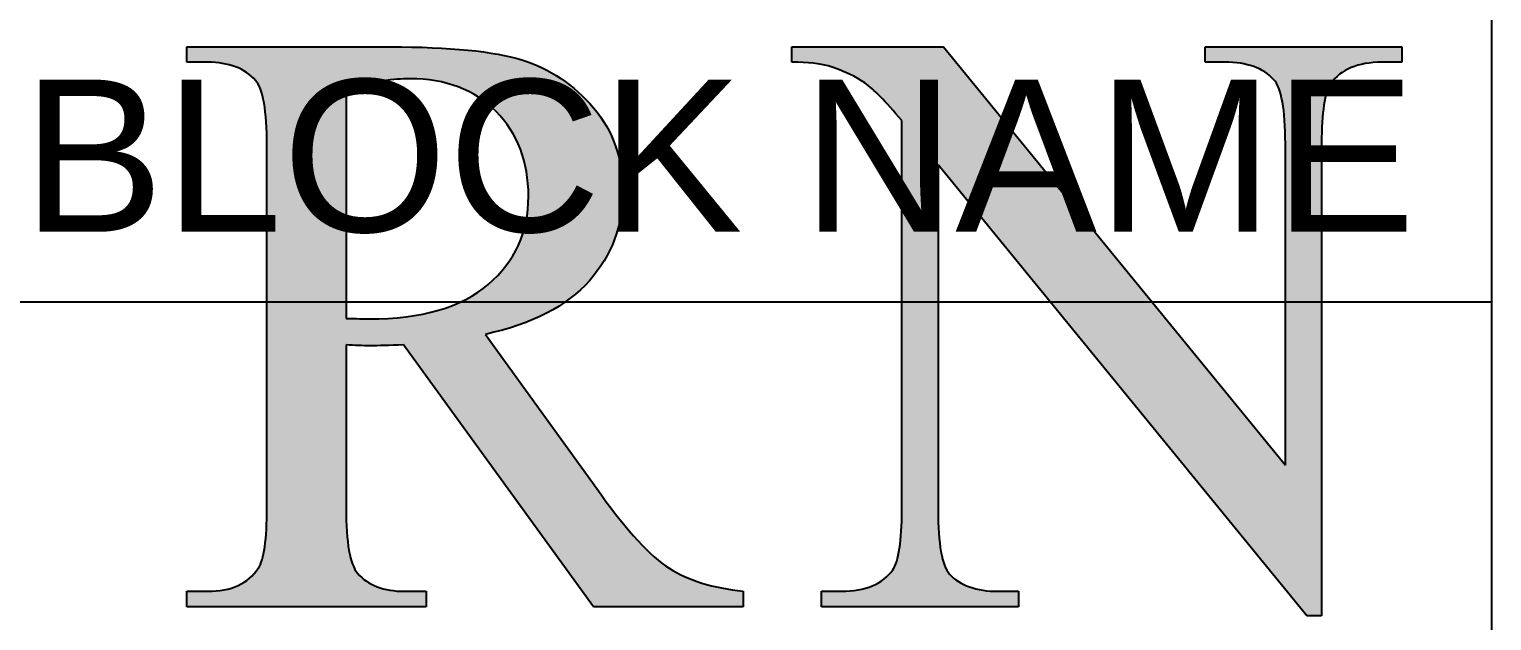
# Model space of a CAD drawing. Header units: millimetres. Extents: x -195 to 512, y -13 to 520.
# Drawn here: x 280.76 to 304.8, y 45.56 to 55.27 of the extents above; entities that cross this region are included whole.
import ezdxf

# ---------------------------------------------------------------- set-up
doc = ezdxf.new("R2010")
doc.units = ezdxf.units.MM
doc.header["$LTSCALE"] = 48
doc.linetypes.add('DASHEDX2', pattern=[1.5, 1, -0.5])
doc.layers.add('G-Anno-Nplt', color=5, linetype='Continuous', plot=False)
doc.layers.add('G-Anno-RAMSA', color=5, linetype='Continuous')
doc.styles.add('Sans', font='swissl.ttf')

# ---------------------------------------------------------------- blocks, each defined once
blk = doc.blocks.new('*U25')
h = blk.add_hatch(color=0)
edge = h.paths.add_edge_path(flags=16)
edge.add_spline(control_points=[(1.32122, 0.65411), (1.32122, 0.65411), (1.32122, 0.5048), (1.32122, 0.5048)], knot_values=[7, 7, 7, 7, 8, 8, 8, 8], degree=3, periodic=0)
edge.add_spline(control_points=[(1.32122, 0.5048), (1.32456, 0.5048), (1.32746, 0.50475), (1.32993, 0.50467), (1.3324, 0.50458), (1.33442, 0.50453), (1.33601, 0.50453), (1.37016, 0.50453), (1.3959, 0.51198), (1.41324, 0.52686)], knot_values=[0, 0, 0, 0, 1, 1, 1, 2, 2, 2, 3, 3, 3, 3], degree=3, periodic=0)
edge.add_spline(control_points=[(1.41324, 0.52686), (1.43057, 0.54175), (1.43924, 0.56072), (1.43924, 0.58376), (1.43924, 0.60627), (1.43225, 0.62457), (1.41825, 0.63865), (1.40425, 0.65274), (1.38573, 0.65979), (1.36267, 0.65979), (1.35246, 0.65979), (1.33864, 0.65789), (1.32122, 0.65411)], knot_values=[3, 3, 3, 3, 4, 4, 4, 5, 5, 5, 6, 6, 6, 7, 7, 7, 7], degree=3, periodic=0)
edge = h.paths.add_edge_path()
edge.add_spline(control_points=[(1.5782, 0.32847), (1.5782, 0.32847), (1.5782, 0.31852), (1.5782, 0.31852)], knot_values=[29, 29, 29, 29, 30, 30, 30, 30], degree=3, periodic=0)
edge.add_spline(control_points=[(1.5782, 0.31852), (1.5782, 0.31852), (1.48123, 0.31852), (1.48123, 0.31852)], knot_values=[0, 0, 0, 0, 1, 1, 1, 1], degree=3, periodic=0)
edge.add_spline(control_points=[(1.48123, 0.31852), (1.48123, 0.31852), (1.35828, 0.48774), (1.35828, 0.48774)], knot_values=[1, 1, 1, 1, 2, 2, 2, 2], degree=3, periodic=0)
edge.add_spline(control_points=[(1.35828, 0.48774), (1.3494, 0.48738), (1.34218, 0.4872), (1.33662, 0.4872), (1.33435, 0.4872), (1.33192, 0.48725), (1.32931, 0.48734), (1.3267, 0.48742), (1.324, 0.48756), (1.32122, 0.48774)], knot_values=[2, 2, 2, 2, 3, 3, 3, 4, 4, 4, 5, 5, 5, 5], degree=3, periodic=0)
edge.add_spline(control_points=[(1.32122, 0.48774), (1.32122, 0.48774), (1.32122, 0.38251), (1.32122, 0.38251)], knot_values=[5, 5, 5, 5, 6, 6, 6, 6], degree=3, periodic=0)
edge.add_spline(control_points=[(1.32122, 0.38251), (1.32122, 0.35979), (1.3237, 0.34568), (1.32867, 0.34018)], knot_values=[6, 6, 6, 6, 7, 7, 7, 7], degree=3, periodic=0)
edge.add_spline(control_points=[(1.32867, 0.34018), (1.33541, 0.33237), (1.34553, 0.32847), (1.35901, 0.32847)], knot_values=[7, 7, 7, 7, 8, 8, 8, 8], degree=3, periodic=0)
edge.add_spline(control_points=[(1.35901, 0.32847), (1.35901, 0.32847), (1.37312, 0.32847), (1.37312, 0.32847)], knot_values=[8, 8, 8, 8, 9, 9, 9, 9], degree=3, periodic=0)
edge.add_spline(control_points=[(1.37312, 0.32847), (1.37312, 0.32847), (1.37312, 0.31852), (1.37312, 0.31852)], knot_values=[9, 9, 9, 9, 10, 10, 10, 10], degree=3, periodic=0)
edge.add_spline(control_points=[(1.37312, 0.31852), (1.37312, 0.31852), (1.21813, 0.31852), (1.21813, 0.31852)], knot_values=[10, 10, 10, 10, 11, 11, 11, 11], degree=3, periodic=0)
edge.add_spline(control_points=[(1.21813, 0.31852), (1.21813, 0.31852), (1.21813, 0.32847), (1.21813, 0.32847)], knot_values=[11, 11, 11, 11, 12, 12, 12, 12], degree=3, periodic=0)
edge.add_spline(control_points=[(1.21813, 0.32847), (1.21813, 0.32847), (1.2317, 0.32847), (1.2317, 0.32847)], knot_values=[12, 12, 12, 12, 13, 13, 13, 13], degree=3, periodic=0)
edge.add_spline(control_points=[(1.2317, 0.32847), (1.24696, 0.32847), (1.25787, 0.33344), (1.26444, 0.34338)], knot_values=[13, 13, 13, 13, 14, 14, 14, 14], degree=3, periodic=0)
edge.add_spline(control_points=[(1.26444, 0.34338), (1.26816, 0.34888), (1.27003, 0.36192), (1.27003, 0.38251)], knot_values=[14, 14, 14, 14, 15, 15, 15, 15], degree=3, periodic=0)
edge.add_spline(control_points=[(1.27003, 0.38251), (1.27003, 0.38251), (1.27003, 0.61642), (1.27003, 0.61642)], knot_values=[15, 15, 15, 15, 16, 16, 16, 16], degree=3, periodic=0)
edge.add_spline(control_points=[(1.27003, 0.61642), (1.27003, 0.63913), (1.26754, 0.65324), (1.26258, 0.65875)], knot_values=[16, 16, 16, 16, 17, 17, 17, 17], degree=3, periodic=0)
edge.add_spline(control_points=[(1.26258, 0.65875), (1.25565, 0.66655), (1.24537, 0.67046), (1.2317, 0.67046)], knot_values=[17, 17, 17, 17, 18, 18, 18, 18], degree=3, periodic=0)
edge.add_spline(control_points=[(1.2317, 0.67046), (1.2317, 0.67046), (1.21813, 0.67046), (1.21813, 0.67046)], knot_values=[18, 18, 18, 18, 19, 19, 19, 19], degree=3, periodic=0)
edge.add_spline(control_points=[(1.21813, 0.67046), (1.21813, 0.67046), (1.21813, 0.68041), (1.21813, 0.68041)], knot_values=[19, 19, 19, 19, 20, 20, 20, 20], degree=3, periodic=0)
edge.add_spline(control_points=[(1.21813, 0.68041), (1.21813, 0.68041), (1.34992, 0.68041), (1.34992, 0.68041)], knot_values=[20, 20, 20, 20, 21, 21, 21, 21], degree=3, periodic=0)
edge.add_spline(control_points=[(1.34992, 0.68041), (1.38833, 0.68041), (1.41666, 0.6776), (1.43489, 0.672)], knot_values=[21, 21, 21, 21, 22, 22, 22, 22], degree=3, periodic=0)
edge.add_spline(control_points=[(1.43489, 0.672), (1.45312, 0.66639), (1.46859, 0.65606), (1.48131, 0.64102)], knot_values=[22, 22, 22, 22, 23, 23, 23, 23], degree=3, periodic=0)
edge.add_spline(control_points=[(1.48131, 0.64102), (1.49402, 0.62598), (1.50039, 0.60804), (1.50039, 0.58721), (1.50039, 0.56496), (1.49315, 0.54564), (1.47866, 0.52926)], knot_values=[23, 23, 23, 23, 24, 24, 24, 25, 25, 25, 25], degree=3, periodic=0)
edge.add_spline(control_points=[(1.47866, 0.52926), (1.46417, 0.51288), (1.44172, 0.5013), (1.41133, 0.49455)], knot_values=[25, 25, 25, 25, 26, 26, 26, 26], degree=3, periodic=0)
edge.add_spline(control_points=[(1.41133, 0.49455), (1.41133, 0.49455), (1.48621, 0.391), (1.48621, 0.391)], knot_values=[26, 26, 26, 26, 27, 27, 27, 27], degree=3, periodic=0)
edge.add_spline(control_points=[(1.48621, 0.391), (1.50328, 0.36712), (1.51794, 0.35127), (1.53021, 0.34344)], knot_values=[27, 27, 27, 27, 28, 28, 28, 28], degree=3, periodic=0)
edge.add_spline(control_points=[(1.53021, 0.34344), (1.54247, 0.3356), (1.55847, 0.33061), (1.5782, 0.32847)], knot_values=[28, 28, 28, 28, 29, 29, 29, 29], degree=3, periodic=0)
h = blk.add_hatch(color=0)
edge = h.paths.add_edge_path()
edge.add_spline(control_points=[(1.60966, 0.67046), (1.60966, 0.67046), (1.60966, 0.68041), (1.60966, 0.68041)], knot_values=[29, 29, 29, 29, 30, 30, 30, 30], degree=3, periodic=0)
edge.add_spline(control_points=[(1.60966, 0.68041), (1.60966, 0.68041), (1.70779, 0.68041), (1.70779, 0.68041)], knot_values=[0, 0, 0, 0, 1, 1, 1, 1], degree=3, periodic=0)
edge.add_spline(control_points=[(1.70779, 0.68041), (1.70779, 0.68041), (1.92898, 0.40994), (1.92898, 0.40994)], knot_values=[1, 1, 1, 1, 2, 2, 2, 2], degree=3, periodic=0)
edge.add_spline(control_points=[(1.92898, 0.40994), (1.92898, 0.40994), (1.92898, 0.61785), (1.92898, 0.61785)], knot_values=[2, 2, 2, 2, 3, 3, 3, 3], degree=3, periodic=0)
edge.add_spline(control_points=[(1.92898, 0.61785), (1.92898, 0.63999), (1.92646, 0.65381), (1.92141, 0.65929)], knot_values=[3, 3, 3, 3, 4, 4, 4, 4], degree=3, periodic=0)
edge.add_spline(control_points=[(1.92141, 0.65929), (1.91474, 0.66674), (1.90419, 0.67046), (1.88979, 0.67046)], knot_values=[4, 4, 4, 4, 5, 5, 5, 5], degree=3, periodic=0)
edge.add_spline(control_points=[(1.88979, 0.67046), (1.88979, 0.67046), (1.87708, 0.67046), (1.87708, 0.67046)], knot_values=[5, 5, 5, 5, 6, 6, 6, 6], degree=3, periodic=0)
edge.add_spline(control_points=[(1.87708, 0.67046), (1.87708, 0.67046), (1.87708, 0.68041), (1.87708, 0.68041)], knot_values=[6, 6, 6, 6, 7, 7, 7, 7], degree=3, periodic=0)
edge.add_spline(control_points=[(1.87708, 0.68041), (1.87708, 0.68041), (2.00434, 0.68041), (2.00434, 0.68041)], knot_values=[7, 7, 7, 7, 8, 8, 8, 8], degree=3, periodic=0)
edge.add_spline(control_points=[(2.00434, 0.68041), (2.00434, 0.68041), (2.00434, 0.67046), (2.00434, 0.67046)], knot_values=[8, 8, 8, 8, 9, 9, 9, 9], degree=3, periodic=0)
edge.add_spline(control_points=[(2.00434, 0.67046), (2.00434, 0.67046), (1.99137, 0.67046), (1.99137, 0.67046)], knot_values=[9, 9, 9, 9, 10, 10, 10, 10], degree=3, periodic=0)
edge.add_spline(control_points=[(1.99137, 0.67046), (1.97586, 0.67046), (1.96487, 0.66585), (1.95839, 0.65664)], knot_values=[10, 10, 10, 10, 11, 11, 11, 11], degree=3, periodic=0)
edge.add_spline(control_points=[(1.95839, 0.65664), (1.95442, 0.65097), (1.95244, 0.63804), (1.95244, 0.61785)], knot_values=[11, 11, 11, 11, 12, 12, 12, 12], degree=3, periodic=0)
edge.add_spline(control_points=[(1.95244, 0.61785), (1.95244, 0.61785), (1.95244, 0.31266), (1.95244, 0.31266)], knot_values=[12, 12, 12, 12, 13, 13, 13, 13], degree=3, periodic=0)
edge.add_spline(control_points=[(1.95244, 0.31266), (1.95244, 0.31266), (1.94284, 0.31266), (1.94284, 0.31266)], knot_values=[13, 13, 13, 13, 14, 14, 14, 14], degree=3, periodic=0)
edge.add_spline(control_points=[(1.94284, 0.31266), (1.94284, 0.31266), (1.70431, 0.60411), (1.70431, 0.60411)], knot_values=[14, 14, 14, 14, 15, 15, 15, 15], degree=3, periodic=0)
edge.add_spline(control_points=[(1.70431, 0.60411), (1.70431, 0.60411), (1.70431, 0.38109), (1.70431, 0.38109)], knot_values=[15, 15, 15, 15, 16, 16, 16, 16], degree=3, periodic=0)
edge.add_spline(control_points=[(1.70431, 0.38109), (1.70431, 0.35894), (1.70674, 0.34513), (1.71161, 0.33964)], knot_values=[16, 16, 16, 16, 17, 17, 17, 17], degree=3, periodic=0)
edge.add_spline(control_points=[(1.71161, 0.33964), (1.71845, 0.3322), (1.72899, 0.32847), (1.74323, 0.32847)], knot_values=[17, 17, 17, 17, 18, 18, 18, 18], degree=3, periodic=0)
edge.add_spline(control_points=[(1.74323, 0.32847), (1.74323, 0.32847), (1.75621, 0.32847), (1.75621, 0.32847)], knot_values=[18, 18, 18, 18, 19, 19, 19, 19], degree=3, periodic=0)
edge.add_spline(control_points=[(1.75621, 0.32847), (1.75621, 0.32847), (1.75621, 0.31852), (1.75621, 0.31852)], knot_values=[19, 19, 19, 19, 20, 20, 20, 20], degree=3, periodic=0)
edge.add_spline(control_points=[(1.75621, 0.31852), (1.75621, 0.31852), (1.62894, 0.31852), (1.62894, 0.31852)], knot_values=[20, 20, 20, 20, 21, 21, 21, 21], degree=3, periodic=0)
edge.add_spline(control_points=[(1.62894, 0.31852), (1.62894, 0.31852), (1.62894, 0.32847), (1.62894, 0.32847)], knot_values=[21, 21, 21, 21, 22, 22, 22, 22], degree=3, periodic=0)
edge.add_spline(control_points=[(1.62894, 0.32847), (1.62894, 0.32847), (1.64165, 0.32847), (1.64165, 0.32847)], knot_values=[22, 22, 22, 22, 23, 23, 23, 23], degree=3, periodic=0)
edge.add_spline(control_points=[(1.64165, 0.32847), (1.65733, 0.32847), (1.66841, 0.33307), (1.6749, 0.34229)], knot_values=[23, 23, 23, 23, 24, 24, 24, 24], degree=3, periodic=0)
edge.add_spline(control_points=[(1.6749, 0.34229), (1.67886, 0.34796), (1.68085, 0.36089), (1.68085, 0.38109)], knot_values=[24, 24, 24, 24, 25, 25, 25, 25], degree=3, periodic=0)
edge.add_spline(control_points=[(1.68085, 0.38109), (1.68085, 0.38109), (1.68085, 0.63278), (1.68085, 0.63278)], knot_values=[25, 25, 25, 25, 26, 26, 26, 26], degree=3, periodic=0)
edge.add_spline(control_points=[(1.68085, 0.63278), (1.67036, 0.64506), (1.6624, 0.65317), (1.65698, 0.65709)], knot_values=[26, 26, 26, 26, 27, 27, 27, 27], degree=3, periodic=0)
edge.add_spline(control_points=[(1.65698, 0.65709), (1.65156, 0.661), (1.64361, 0.66466), (1.63312, 0.66805)], knot_values=[27, 27, 27, 27, 28, 28, 28, 28], degree=3, periodic=0)
edge.add_spline(control_points=[(1.63312, 0.66805), (1.62797, 0.66965), (1.62015, 0.67046), (1.60966, 0.67046)], knot_values=[28, 28, 28, 28, 29, 29, 29, 29], degree=3, periodic=0)
at = {"color": 0}
for points in [[(1.21813, 0.67046), (1.21813, 0.67046), (1.21813, 0.68041), (1.21813, 0.68041)], [(1.21813, 0.68041), (1.21813, 0.68041), (1.34992, 0.68041), (1.34992, 0.68041)], [(1.34992, 0.68041), (1.38833, 0.68041), (1.41666, 0.6776), (1.43489, 0.672)], [(1.43489, 0.672), (1.45312, 0.66639), (1.46859, 0.65606), (1.48131, 0.64102)], [(1.60966, 0.68041), (1.60966, 0.68041), (1.70779, 0.68041), (1.70779, 0.68041)], [(1.60966, 0.67046), (1.60966, 0.67046), (1.60966, 0.68041), (1.60966, 0.68041)], [(1.70779, 0.68041), (1.70779, 0.68041), (1.92898, 0.40994), (1.92898, 0.40994)], [(1.87708, 0.67046), (1.87708, 0.67046), (1.87708, 0.68041), (1.87708, 0.68041)], [(1.87708, 0.68041), (1.87708, 0.68041), (2.00434, 0.68041), (2.00434, 0.68041)], [(2.00434, 0.68041), (2.00434, 0.68041), (2.00434, 0.67046), (2.00434, 0.67046)], [(1.2317, 0.67046), (1.2317, 0.67046), (1.21813, 0.67046), (1.21813, 0.67046)], [(1.26258, 0.65875), (1.25565, 0.66655), (1.24537, 0.67046), (1.2317, 0.67046)], [(1.63312, 0.66805), (1.62797, 0.66965), (1.62015, 0.67046), (1.60966, 0.67046)], [(1.65698, 0.65709), (1.65156, 0.661), (1.64361, 0.66466), (1.63312, 0.66805)], [(1.88979, 0.67046), (1.88979, 0.67046), (1.87708, 0.67046), (1.87708, 0.67046)], [(1.92141, 0.65929), (1.91474, 0.66674), (1.90419, 0.67046), (1.88979, 0.67046)], [(1.99137, 0.67046), (1.97586, 0.67046), (1.96487, 0.66585), (1.95839, 0.65664)], [(2.00434, 0.67046), (2.00434, 0.67046), (1.99137, 0.67046), (1.99137, 0.67046)], [(1.27003, 0.61642), (1.27003, 0.63913), (1.26754, 0.65324), (1.26258, 0.65875)], [(1.32122, 0.65411), (1.32122, 0.65411), (1.32122, 0.5048), (1.32122, 0.5048)], [(1.68085, 0.63278), (1.67036, 0.64506), (1.6624, 0.65317), (1.65698, 0.65709)], [(1.92898, 0.61785), (1.92898, 0.63999), (1.92646, 0.65381), (1.92141, 0.65929)], [(1.95839, 0.65664), (1.95442, 0.65097), (1.95244, 0.63804), (1.95244, 0.61785)], [(1.68085, 0.38109), (1.68085, 0.38109), (1.68085, 0.63278), (1.68085, 0.63278)], [(1.27003, 0.38251), (1.27003, 0.38251), (1.27003, 0.61642), (1.27003, 0.61642)], [(1.92898, 0.40994), (1.92898, 0.40994), (1.92898, 0.61785), (1.92898, 0.61785)], [(1.95244, 0.61785), (1.95244, 0.61785), (1.95244, 0.31266), (1.95244, 0.31266)], [(1.94284, 0.31266), (1.94284, 0.31266), (1.70431, 0.60411), (1.70431, 0.60411)], [(1.70431, 0.60411), (1.70431, 0.60411), (1.70431, 0.38109), (1.70431, 0.38109)], [(1.47866, 0.52926), (1.46417, 0.51288), (1.44172, 0.5013), (1.41133, 0.49455)], [(1.41133, 0.49455), (1.41133, 0.49455), (1.48621, 0.391), (1.48621, 0.391)], [(1.32122, 0.48774), (1.32122, 0.48774), (1.32122, 0.38251), (1.32122, 0.38251)], [(1.48123, 0.31852), (1.48123, 0.31852), (1.35828, 0.48774), (1.35828, 0.48774)], [(1.48621, 0.391), (1.50328, 0.36712), (1.51794, 0.35127), (1.53021, 0.34344)], [(1.26444, 0.34338), (1.26816, 0.34888), (1.27003, 0.36192), (1.27003, 0.38251)], [(1.32122, 0.38251), (1.32122, 0.35979), (1.3237, 0.34568), (1.32867, 0.34018)], [(1.6749, 0.34229), (1.67886, 0.34796), (1.68085, 0.36089), (1.68085, 0.38109)], [(1.70431, 0.38109), (1.70431, 0.35894), (1.70674, 0.34513), (1.71161, 0.33964)], [(1.2317, 0.32847), (1.24696, 0.32847), (1.25787, 0.33344), (1.26444, 0.34338)], [(1.53021, 0.34344), (1.54247, 0.3356), (1.55847, 0.33061), (1.5782, 0.32847)], [(1.64165, 0.32847), (1.65733, 0.32847), (1.66841, 0.33307), (1.6749, 0.34229)], [(1.32867, 0.34018), (1.33541, 0.33237), (1.34553, 0.32847), (1.35901, 0.32847)], [(1.71161, 0.33964), (1.71845, 0.3322), (1.72899, 0.32847), (1.74323, 0.32847)], [(1.21813, 0.31852), (1.21813, 0.31852), (1.21813, 0.32847), (1.21813, 0.32847)], [(1.21813, 0.32847), (1.21813, 0.32847), (1.2317, 0.32847), (1.2317, 0.32847)], [(1.35901, 0.32847), (1.35901, 0.32847), (1.37312, 0.32847), (1.37312, 0.32847)], [(1.37312, 0.32847), (1.37312, 0.32847), (1.37312, 0.31852), (1.37312, 0.31852)], [(1.5782, 0.32847), (1.5782, 0.32847), (1.5782, 0.31852), (1.5782, 0.31852)], [(1.62894, 0.31852), (1.62894, 0.31852), (1.62894, 0.32847), (1.62894, 0.32847)], [(1.62894, 0.32847), (1.62894, 0.32847), (1.64165, 0.32847), (1.64165, 0.32847)], [(1.74323, 0.32847), (1.74323, 0.32847), (1.75621, 0.32847), (1.75621, 0.32847)], [(1.75621, 0.32847), (1.75621, 0.32847), (1.75621, 0.31852), (1.75621, 0.31852)], [(1.37312, 0.31852), (1.37312, 0.31852), (1.21813, 0.31852), (1.21813, 0.31852)], [(1.5782, 0.31852), (1.5782, 0.31852), (1.48123, 0.31852), (1.48123, 0.31852)], [(1.75621, 0.31852), (1.75621, 0.31852), (1.62894, 0.31852), (1.62894, 0.31852)], [(1.95244, 0.31266), (1.95244, 0.31266), (1.94284, 0.31266), (1.94284, 0.31266)]]:
    blk.add_open_spline(points, degree=3, dxfattribs=at)
for points, knots in [([(1.41324, 0.52686), (1.43057, 0.54175), (1.43924, 0.56072), (1.43924, 0.58376), (1.43924, 0.60627), (1.43225, 0.62457), (1.41825, 0.63865), (1.40425, 0.65274), (1.38573, 0.65979), (1.36267, 0.65979), (1.35246, 0.65979), (1.33864, 0.65789), (1.32122, 0.65411)], [3, 3, 3, 3, 4, 4, 4, 5, 5, 5, 6, 6, 6, 7, 7, 7, 7]), ([(1.48131, 0.64102), (1.49402, 0.62598), (1.50039, 0.60804), (1.50039, 0.58721), (1.50039, 0.56496), (1.49315, 0.54564), (1.47866, 0.52926)], [23, 23, 23, 23, 24, 24, 24, 25, 25, 25, 25]), ([(1.32122, 0.5048), (1.32456, 0.5048), (1.32746, 0.50475), (1.32993, 0.50467), (1.3324, 0.50458), (1.33442, 0.50453), (1.33601, 0.50453), (1.37016, 0.50453), (1.3959, 0.51198), (1.41324, 0.52686)], [0, 0, 0, 0, 1, 1, 1, 2, 2, 2, 3, 3, 3, 3]), ([(1.35828, 0.48774), (1.3494, 0.48738), (1.34218, 0.4872), (1.33662, 0.4872), (1.33435, 0.4872), (1.33192, 0.48725), (1.32931, 0.48734), (1.3267, 0.48742), (1.324, 0.48756), (1.32122, 0.48774)], [2, 2, 2, 2, 3, 3, 3, 4, 4, 4, 5, 5, 5, 5])]:
    blk.add_open_spline(points, degree=3, knots=knots, dxfattribs=at)

msp = doc.modelspace()

# ---------------------------------------------------------------- linework, layer by layer
at = {"layer": 'G-Anno-Nplt'}
for p, q in [((304.8, 0), (304.8, 152.4)), ((0, 50.8), (304.8, 50.8))]:
    msp.add_line(p, q, dxfattribs=at)

# ---------------------------------------------------------------- block references
at = {"layer": 'G-Anno-RAMSA', "linetype": 'DASHEDX2', "xscale": 25.4, "yscale": 25.4, "zscale": 25.4}
msp.add_blockref('*U25', (252.412, 37.703), dxfattribs=at)

# ---------------------------------------------------------------- texts
at = {"layer": 'G-Anno-Nplt', "insert": (292.1, 53.181), "char_height": 2.5, "attachment_point": 5, "style": 'Sans'}
msp.add_mtext_dynamic_manual_height_columns('BLOCK NAME', width=25.9, gutter_width=0.469, heights=[0], dxfattribs=at)

doc.saveas('drawing.dxf')
